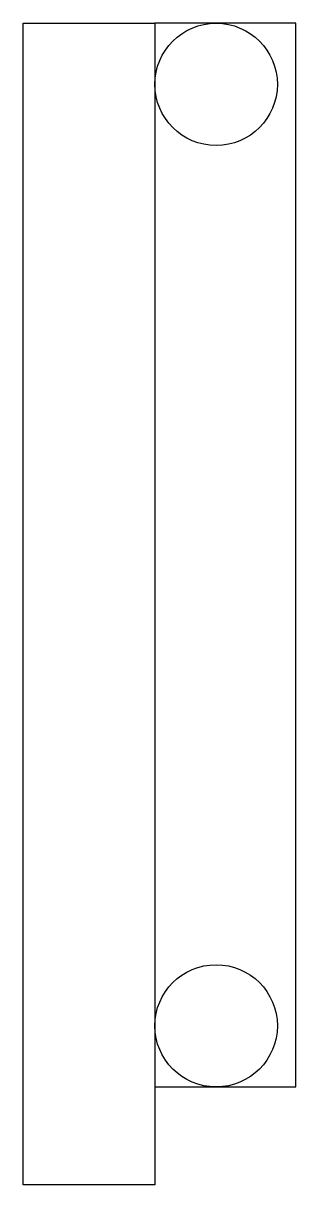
# Model space of a CAD drawing. Header units: millimetres. Extents: x 7.7 to 30, y 0 to 95.
import ezdxf

# ---------------------------------------------------------------- set-up
doc = ezdxf.new("R2010")
doc.units = ezdxf.units.MM
doc.layers.get('0').update_dxf_attribs({"linetype": 'CONTINUOUS'})

msp = doc.modelspace()

# ---------------------------------------------------------------- linework, layer by layer
for points in [[(7.75, 95), (18.5, 95), (18.5, 0), (7.75, 0)], [(30, 95), (18.5, 95), (18.5, 8), (30, 8)]]:
    msp.add_lwpolyline(points, close=True)
for centre in [(23.5, 90), (23.5, 13)]:
    msp.add_circle(centre, 5)

doc.saveas('drawing.dxf')
